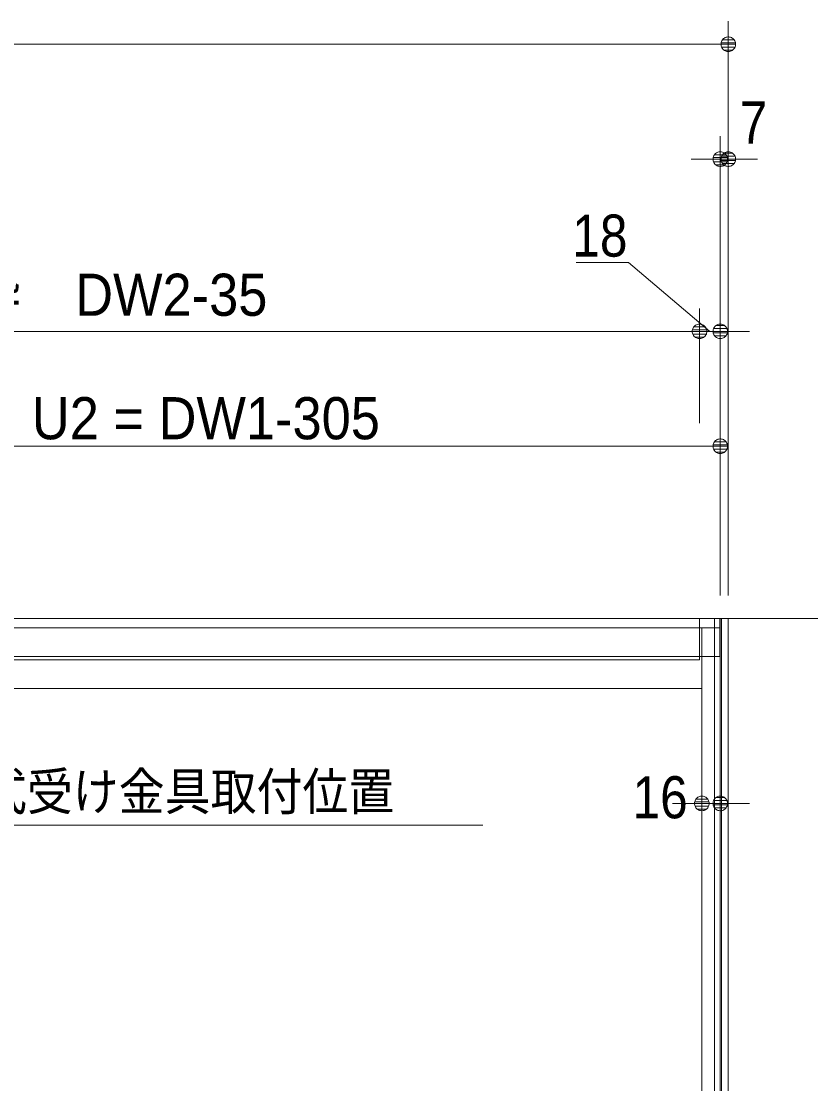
# Model space of a CAD drawing. Units: millimetres, scale not verified. Extents: x -6062 to 6062, y -3045 to 3045.
# Drawn here: x -1828 to -1135, y 45 to 970 of the extents above; entities that cross this region are included whole.
import ezdxf
from ezdxf.enums import TextEntityAlignment as Align

# ---------------------------------------------------------------- set-up
doc = ezdxf.new("R2010")
doc.units = ezdxf.units.MM
doc.header["$LTSCALE"] = 20
for name, color, linetype, lineweight in [('0-0_2寸法-1', 7, 'Continuous', 9), ('0-1_0', 7, 'Continuous', 9), ('0-2_2寸法-2', 7, 'Continuous', 9), ('0-3_2寸法-3', 7, 'Continuous', 9), ('0-4_3一般', 7, 'Continuous', 9)]:
    doc.layers.add(name, color=color, linetype=linetype, lineweight=lineweight)
doc.styles.add('ＭＳ ゴシック', font='')
doc.styles.add('ＭＳ Ｐゴシック', font='')
doc.styles.get('ＭＳ ゴシック').set_extended_font_data('MS Gothic')
doc.styles.get('ＭＳ Ｐゴシック').set_extended_font_data('MS PGothic')

# ---------------------------------------------------------------- blocks, each defined once
blk = doc.blocks.new('_Dot')
at = {"layer": '0-1_0'}
for p, q in [((-10, 0), (-20, 0)), ((9.78, 2), (-9.78, 2)), ((7.99, 6), (-7.99, 6)), ((9.16, -3.98), (-9.16, -3.98)), ((6, -7.98), (-6, -7.98))]:
    blk.add_line(p, q, dxfattribs=at)
for points in [[(10, 0), (9.92, 1.25), (9.69, 2.49), (9.3, 3.68), (8.76, 4.82), (8.09, 5.88), (7.29, 6.85), (6.37, 7.71), (5.36, 8.44), (4.26, 9.05), (3.09, 9.51), (1.87, 9.82), (0.63, 9.98), (-0.63, 9.98), (-1.87, 9.82), (-3.09, 9.51), (-4.26, 9.05), (-5.36, 8.44), (-6.37, 7.71), (-7.29, 6.85), (-8.09, 5.88), (-8.76, 4.82), (-9.3, 3.68), (-9.69, 2.49), (-9.92, 1.25), (-10, 0), (0, 0)], [(-10, 0), (-9.92, -1.25), (-9.69, -2.49), (-9.3, -3.68), (-8.76, -4.82), (-8.09, -5.88), (-7.29, -6.85), (-6.37, -7.71), (-5.36, -8.44), (-4.26, -9.05), (-3.09, -9.51), (-1.87, -9.82), (-0.63, -9.98), (0.63, -9.98), (1.87, -9.82), (3.09, -9.51), (4.26, -9.05), (5.36, -8.44), (6.37, -7.71), (7.29, -6.85), (8.09, -5.88), (8.76, -4.82), (9.3, -3.68), (9.69, -2.49), (9.92, -1.25), (10, 0), (0, 0)]]:
    blk.add_lwpolyline(points, close=True, dxfattribs=at)
blk = doc.blocks.new('グループ-6')
at = {"layer": '0-4_3一般'}
for p, q in [((13056.5, 9000), (-61863.5, 9000)), ((11360, 9000), (11360, -38000))]:
    blk.add_line(p, q, dxfattribs=at)
blk = doc.blocks.new('グループ-7')
at = {"layer": '0-4_3一般'}
for p, q in [((11040, -38000), (11040, 8840)), ((11360, -38000), (11360, 8840)), ((11040, 7780), (-12320, 7780))]:
    blk.add_line(p, q, dxfattribs=at)
for points in [[(-59990, 8340), (11350, 8340), (11350, 9000), (-59990, 9000)], [(-12300, 9000), (-12300, 8280), (11000, 8280), (11000, 9000)]]:
    blk.add_lwpolyline(points, close=True, dxfattribs=at)
blk.add_lwpolyline([(11360, 8840), (11000, 8840), (-12300, 8840)], dxfattribs=at)
blk = doc.blocks.new('グループ-8')
at = {"layer": '0-4_3一般'}
for name in ['グループ-6', 'グループ-7']:
    blk.add_blockref(name, (0, 0), dxfattribs=at)
blk = doc.blocks.new('グループ-27')
at = {"layer": '0-4_3一般'}
for p, q in [((11260, 9000), (11500, 9000)), ((11260, -38000), (11260, 9000)), ((11380, 9000), (11380, -38000)), ((11500, 9000), (11500, -38000))]:
    blk.add_line(p, q, dxfattribs=at)

msp = doc.modelspace()

# ---------------------------------------------------------------- linework, layer by layer
at = {"layer": '0-0_2寸法-1'}
for p, q in [((-1212.5, 870), (-1212.5, 970)), ((-1225.21, 950), (-4781.79, 950)), ((-1237.5, 620), (-1237.5, 720)), ((-2389.79, 700), (-1250.21, 700)), ((-1219.5, 470), (-1219.5, 620)), ((-2101.79, 600), (-1232.21, 600))]:
    msp.add_line(p, q, dxfattribs=at)
at = {"layer": '0-2_2寸法-2'}
for p, q in [((-1219.5, 720), (-1219.5, 870)), ((-1212.5, 470), (-1212.5, 870)), ((-1232.21, 850), (-1244.92, 850)), ((-1212.5, 850), (-1219.5, 850)), ((-1199.79, 850), (-1187.08, 850)), ((-1237.5, 620), (-1237.5, 720)), ((-1219.5, 470), (-1219.5, 720)), ((-1250.21, 700), (-1262.92, 700)), ((-1219.5, 700), (-1237.5, 700)), ((-1206.79, 700), (-1194.08, 700)), ((-1235.5, 309), (-1235.3, 309)), ((-1219.5, 309), (-1219.3, 309)), ((-1248.21, 289), (-1260.92, 289)), ((-1219.5, 289), (-1235.5, 289)), ((-1206.79, 289), (-1194.08, 289))]:
    msp.add_line(p, q, dxfattribs=at)
msp.add_lwpolyline([(-1345.02, 760), (-1299.39, 760), (-1228.5, 700)], dxfattribs=at)
at = {"layer": '0-3_2寸法-3'}
msp.add_lwpolyline([(-1426.09, 270), (-2028.02, 270), (-2124.5, 437.1)], dxfattribs=at)

# ---------------------------------------------------------------- block references
at = {"layer": '0-0_2寸法-1', "xscale": 0.6356201, "yscale": 0.6356201}
for p in [(-1212.5, 950), (-1237.5, 700), (-1219.5, 600)]:
    msp.add_blockref('_Dot', p, dxfattribs=at)
at = {"layer": '0-2_2寸法-2', "xscale": 0.6356201, "yscale": 0.6356201}
for p in [(-1219.5, 850), (-1237.5, 700), (-1235.5, 289)]:
    msp.add_blockref('_Dot', p, dxfattribs=at)
at = {"layer": '0-2_2寸法-2', "xscale": 0.6356201, "yscale": 0.6356201, "rotation": 180}
for p in [(-1212.5, 850), (-1219.5, 700), (-1219.5, 289)]:
    msp.add_blockref('_Dot', p, dxfattribs=at)
at = {"layer": '0-4_3一般', "xscale": 0.05, "yscale": 0.05}
for name in ['グループ-8', 'グループ-27']:
    msp.add_blockref(name, (-1787.5, 0), dxfattribs=at)

# ---------------------------------------------------------------- texts
at = {"layer": '0-0_2寸法-1', "style": 'ＭＳ Ｐゴシック', "width": 0.95}
for s, p in [('上固定枠\u3000DW2-35', (-2018.48, 702.53)), ('U2 = DW1-305', (-1818.47, 595.04))]:
    msp.add_text(s, height=36.69, dxfattribs=at).set_placement(p, align=Align.BOTTOM_LEFT)
at = {"layer": '0-2_2寸法-2', "style": 'ＭＳ Ｐゴシック', "width": 0.9}
for s, p in [('7', (-1202.62, 852.48)), ('18', (-1348.24, 754.04)), ('16', (-1295.82, 265.03))]:
    msp.add_text(s, height=36.66, dxfattribs=at).set_placement(p, align=Align.BOTTOM_LEFT)
at = {"layer": '0-3_2寸法-3', "style": 'ＭＳ ゴシック', "width": 0.9}
msp.add_text('スライド式受け金具取付位置', height=32.55, dxfattribs=at).set_placement((-2022.62, 273.34), align=Align.BOTTOM_LEFT)

doc.saveas('drawing.dxf')
